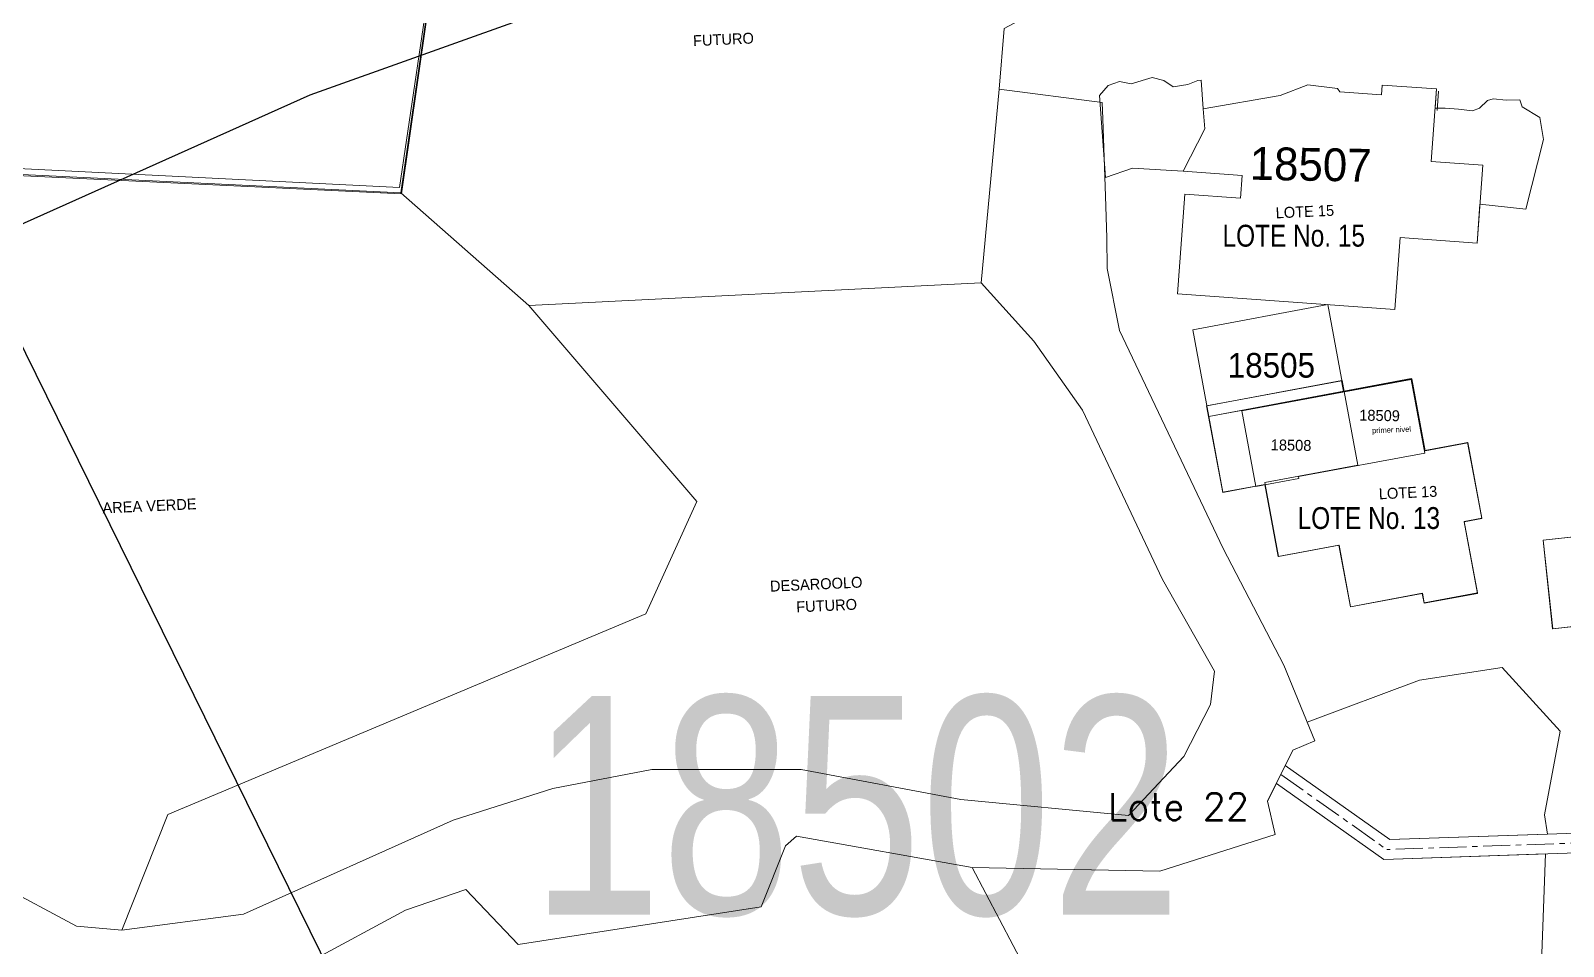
# Model space of a CAD drawing. Header units: inches. Extents: x 610851 to 630254, y 1234683 to 1264905.
# Drawn here: x 623685 to 623825.4, y 1244412.5 to 1244496.3 of the extents above; entities that cross this region are included whole.
import ezdxf
from ezdxf.enums import TextEntityAlignment as Align

# ---------------------------------------------------------------- set-up
doc = ezdxf.new("R2010")
doc.units = ezdxf.units.IN
doc.header["$MEASUREMENT"] = 0
doc.linetypes.add('CENTER', pattern=[20, 12.5, -2.5, 2.5, -2.5])
for name, color, linetype, lineweight in [('Areas Administrativas', 7, 'Continuous', 0), ('Level 2', 7, 'Continuous', 0), ('Level 20', 7, 'Continuous', 0), ('Level 51', 7, 'Continuous', 0), ('Level 7', 7, 'Continuous', 0), ('Lotes de fase II', 7, 'Continuous', 0), ('Poligono', 7, 'Continuous', 0)]:
    doc.layers.add(name, color=color, linetype=linetype, lineweight=lineweight)
doc.styles.add('ARIAL', font='arial.ttf', dxfattribs={"height": 0.225})
doc.styles.add('style2', font='romans.shx')
doc.styles.add('Styledgn000', font='dgn000.shx')
doc.styles.add('Styledgn003', font='dgn003.shx')
doc.styles.add('Working', font='dgn001.shx', dxfattribs={"height": 2.7432})

msp = doc.modelspace()

# ---------------------------------------------------------------- linework, layer by layer
at = {"layer": 'Areas Administrativas', "color": 6, "linetype": 'Continuous', "lineweight": 30, "flags": 128}
msp.add_lwpolyline([(624054.57282, 1244512.74341), (623927.36016, 1244622.51528), (623852.23171, 1244587.29013), (623866.0761, 1244555.34153), (623785.13966, 1244517.00322), (623710.59294, 1244490.37939), (623679.70929, 1244476.535), (623751.06116, 1244331.70136), (623643.50089, 1244284.84342), (623584.92846, 1244470.14528), (623548.73104, 1244573.18669), (623463.5238, 1244531.91256), (623450.74436, 1244312.53221), (623548.72005, 1244286.97333)], dxfattribs=at)
at = {"layer": 'Level 2', "color": 6, "linetype": 'Continuous', "lineweight": 0, "flags": 128}
for points in [[(623722.74531, 1244507.47717), (623718.99029, 1244481.34277), (623626.78027, 1244485.74466)], [(623722.74531, 1244507.47717), (623718.99029, 1244481.34277), (623626.78027, 1244485.74466)], [(623722.74531, 1244507.47717), (623718.99029, 1244481.34277), (623626.78027, 1244485.74466)], [(623790.04983, 1244472.17353), (623809.94926, 1244470.75383), (623810.41921, 1244477.3371), (623817.47365, 1244476.83362), (623817.72805, 1244480.39986), (623821.93449, 1244479.92978), (623823.53526, 1244486.31592), (623823.22524, 1244488.32144), (623821.60647, 1244489.29761), (623821.38053, 1244489.93052), (623820.11502, 1244489.92537), (623818.92522, 1244490.02212), (623818.40658, 1244489.86939), (623817.70013, 1244489.19406), (623817.04615, 1244488.95098), (623815.77285, 1244489.09044), (623814.55776, 1244489.1723), (623813.62251, 1244489.17686), (623813.74788, 1244490.93767), (623808.78573, 1244491.29181), (623808.72141, 1244490.39335), (623804.89481, 1244490.66646), (623804.68031, 1244490.97299), (623801.97818, 1244491.31663), (623799.44753, 1244490.33884), (623792.39561, 1244489.10402), (623792.21482, 1244491.73533), (623791.90881, 1244491.71433), (623790.98109, 1244491.35727), (623789.65032, 1244491.14352), (623788.7834, 1244491.71638), (623787.72224, 1244491.98921), (623785.80149, 1244491.41508), (623784.72488, 1244491.61492), (623783.67965, 1244491.25596), (623782.88075, 1244490.32492), (623783.45876, 1244482.82658), (623785.91225, 1244483.69444), (623790.55003, 1244483.41047), (623795.96539, 1244483.02462), (623795.81644, 1244480.93909), (623790.70133, 1244481.30353), (623790.04983, 1244472.17353)], [(623790.04983, 1244472.17353), (623809.94926, 1244470.75383), (623810.41921, 1244477.3371), (623817.47365, 1244476.83362), (623817.72805, 1244480.39986), (623821.93449, 1244479.92978), (623823.53526, 1244486.31592), (623823.22524, 1244488.32144), (623821.60647, 1244489.29761), (623821.38053, 1244489.93052), (623820.11502, 1244489.92537), (623818.92522, 1244490.02212), (623818.40658, 1244489.86939), (623817.70013, 1244489.19406), (623817.04615, 1244488.95098), (623815.77285, 1244489.09044), (623814.55776, 1244489.1723), (623813.62251, 1244489.17686), (623813.74788, 1244490.93767), (623808.78573, 1244491.29181), (623808.72141, 1244490.39335), (623804.89481, 1244490.66646), (623804.68031, 1244490.97299), (623801.97818, 1244491.31663), (623799.44753, 1244490.33884), (623792.39561, 1244489.10402), (623792.21482, 1244491.73533), (623791.90881, 1244491.71433), (623790.98109, 1244491.35727), (623789.65032, 1244491.14352), (623788.7834, 1244491.71638), (623787.72224, 1244491.98921), (623785.80149, 1244491.41508), (623784.72488, 1244491.61492), (623783.67965, 1244491.25596), (623782.88075, 1244490.32492), (623783.45876, 1244482.82658), (623785.91225, 1244483.69444), (623790.55003, 1244483.41047), (623795.96539, 1244483.02462), (623795.81644, 1244480.93909), (623790.70133, 1244481.30353), (623790.04983, 1244472.17353)], [(623790.04983, 1244472.17353), (623809.94926, 1244470.75383), (623810.41921, 1244477.3371), (623817.47365, 1244476.83362), (623817.72805, 1244480.39986), (623821.93449, 1244479.92978), (623823.53526, 1244486.31592), (623823.22524, 1244488.32144), (623821.60647, 1244489.29761), (623821.38053, 1244489.93052), (623820.11502, 1244489.92537), (623818.92522, 1244490.02212), (623818.40658, 1244489.86939), (623817.70013, 1244489.19406), (623817.04615, 1244488.95098), (623815.77285, 1244489.09044), (623814.55776, 1244489.1723), (623813.62251, 1244489.17686), (623813.74788, 1244490.93767), (623808.78573, 1244491.29181), (623808.72141, 1244490.39335), (623804.89481, 1244490.66646), (623804.68031, 1244490.97299), (623801.97818, 1244491.31663), (623799.44753, 1244490.33884), (623792.39561, 1244489.10402), (623792.21482, 1244491.73533), (623791.90881, 1244491.71433), (623790.98109, 1244491.35727), (623789.65032, 1244491.14352), (623788.7834, 1244491.71638), (623787.72224, 1244491.98921), (623785.80149, 1244491.41508), (623784.72488, 1244491.61492), (623783.67965, 1244491.25596), (623782.88075, 1244490.32492), (623783.45876, 1244482.82658), (623785.91225, 1244483.69444), (623790.55003, 1244483.41047), (623795.96539, 1244483.02462), (623795.81644, 1244480.93909), (623790.70133, 1244481.30353), (623790.04983, 1244472.17353)], [(623805.06909, 1244464.25374), (623792.7089, 1244461.93933), (623794.19027, 1244454.02802), (623798.03752, 1244454.74826), (623799.27062, 1244448.16286), (623804.82715, 1244449.20092), (623805.88478, 1244443.55263), (623812.45386, 1244444.78267), (623812.61973, 1244443.89687), (623817.50975, 1244444.81251), (623816.28389, 1244451.35158), (623817.90814, 1244451.65571), (623816.61114, 1244458.58235), (623812.67839, 1244457.84595), (623811.44528, 1244464.43148), (623805.25294, 1244463.27186), (623805.06909, 1244464.25374)], [(623805.06909, 1244464.25374), (623792.7089, 1244461.93933), (623794.19027, 1244454.02802), (623798.03752, 1244454.74826), (623799.27062, 1244448.16286), (623804.82715, 1244449.20092), (623805.88478, 1244443.55263), (623812.45386, 1244444.78267), (623812.61973, 1244443.89687), (623817.50975, 1244444.81251), (623816.28389, 1244451.35158), (623817.90814, 1244451.65571), (623816.61114, 1244458.58235), (623812.67839, 1244457.84595), (623811.44528, 1244464.43148), (623805.25294, 1244463.27186), (623805.06909, 1244464.25374)], [(623805.06909, 1244464.25374), (623792.7089, 1244461.93933), (623794.19027, 1244454.02802), (623798.03752, 1244454.74826), (623799.27062, 1244448.16286), (623804.82715, 1244449.20092), (623805.88478, 1244443.55263), (623812.45386, 1244444.78267), (623812.61973, 1244443.89687), (623817.50975, 1244444.81251), (623816.28389, 1244451.35158), (623817.90814, 1244451.65571), (623816.61114, 1244458.58235), (623812.67839, 1244457.84595), (623811.44528, 1244464.43148), (623805.25294, 1244463.27186), (623805.06909, 1244464.25374)], [(623797.22339, 1244454.56027), (623801.15659, 1244455.28837), (623801.12469, 1244455.46047), (623812.67839, 1244457.59927), (623811.42689, 1244464.35937), (623795.94009, 1244461.49247), (623797.22339, 1244454.56027)], [(623797.22339, 1244454.56027), (623801.15659, 1244455.28837), (623801.12469, 1244455.46047), (623812.67839, 1244457.59927), (623811.42689, 1244464.35937), (623795.94009, 1244461.49247), (623797.22339, 1244454.56027)], [(623797.22339, 1244454.56027), (623801.15659, 1244455.28837), (623801.12469, 1244455.46047), (623812.67839, 1244457.59927), (623811.42689, 1244464.35937), (623795.94009, 1244461.49247), (623797.22339, 1244454.56027)], [(623805.28385, 1244463.25952), (623792.91905, 1244460.97052), (623794.20233, 1244454.03844), (623798.05102, 1244454.75093), (623798.01917, 1244454.923), (623806.53539, 1244456.49955), (623805.28385, 1244463.25952)], [(623805.28385, 1244463.25952), (623792.91905, 1244460.97052), (623794.20233, 1244454.03844), (623798.05102, 1244454.75093), (623798.01917, 1244454.923), (623806.53539, 1244456.49955), (623805.28385, 1244463.25952)], [(623805.28385, 1244463.25952), (623792.91905, 1244460.97052), (623794.20233, 1244454.03844), (623798.05102, 1244454.75093), (623798.01917, 1244454.923), (623806.53539, 1244456.49955), (623805.28385, 1244463.25952)]]:
    msp.add_lwpolyline(points, dxfattribs=at)
at = {"layer": 'Level 2', "color": 2, "lineweight": 0, "true_color": 0xf0f000, "flags": 128}
msp.add_lwpolyline([(623805.8753, 1244443.53906), (623812.44438, 1244444.7691), (623812.61025, 1244443.88329), (623817.50026, 1244444.79893), (623816.27441, 1244451.338), (623817.89866, 1244451.64214), (623816.60166, 1244458.56878), (623812.66891, 1244457.83238), (623811.4358, 1244464.4179), (623805.24346, 1244463.25829), (623805.0596, 1244464.24016), (623792.69942, 1244461.92575), (623794.18079, 1244454.01445), (623798.02804, 1244454.73468), (623799.26114, 1244448.14928), (623804.81767, 1244449.18734), (623805.8753, 1244443.53906)], dxfattribs=at)
msp.add_lwpolyline([(623805.8753, 1244443.53906), (623812.44438, 1244444.7691), (623812.61025, 1244443.88329), (623817.50026, 1244444.79893), (623816.27441, 1244451.338), (623817.89866, 1244451.64214), (623816.60166, 1244458.56878), (623812.66891, 1244457.83238), (623811.4358, 1244464.4179), (623805.24346, 1244463.25829), (623805.0596, 1244464.24016), (623792.69942, 1244461.92575), (623794.18079, 1244454.01445), (623798.02804, 1244454.73468), (623799.26114, 1244448.14928), (623804.81767, 1244449.18734), (623805.8753, 1244443.53906)], dxfattribs=at)
msp.add_lwpolyline([(623805.8753, 1244443.53906), (623812.44438, 1244444.7691), (623812.61025, 1244443.88329), (623817.50026, 1244444.79893), (623816.27441, 1244451.338), (623817.89866, 1244451.64214), (623816.60166, 1244458.56878), (623812.66891, 1244457.83238), (623811.4358, 1244464.4179), (623805.24346, 1244463.25829), (623805.0596, 1244464.24016), (623792.69942, 1244461.92575), (623794.18079, 1244454.01445), (623798.02804, 1244454.73468), (623799.26114, 1244448.14928), (623804.81767, 1244449.18734), (623805.8753, 1244443.53906)], dxfattribs=at)
at = {"layer": 'Level 20', "color": 2, "lineweight": 0, "true_color": 0xf0f000}
for p, q in [((623773.71901, 1244490.90409), (623772.05582, 1244473.19757)), ((623773.71901, 1244490.90409), (623772.05582, 1244473.19757)), ((623773.71901, 1244490.90409), (623772.05582, 1244473.19757)), ((623783.13857, 1244489.70234), (623773.71901, 1244490.90409)), ((623783.13857, 1244489.70234), (623773.71901, 1244490.90409)), ((623783.13857, 1244489.70234), (623773.71901, 1244490.90409)), ((623783.1901, 1244488.19997), (623783.13857, 1244489.70234)), ((623783.1901, 1244488.19997), (623783.13857, 1244489.70234)), ((623783.1901, 1244488.19997), (623783.13857, 1244489.70234)), ((623783.43221, 1244481.14058), (623783.1901, 1244488.19997)), ((623783.43221, 1244481.14058), (623783.1901, 1244488.19997)), ((623783.43221, 1244481.14058), (623783.1901, 1244488.19997)), ((623783.56327, 1244477.31904), (623783.43221, 1244481.14058)), ((623783.56327, 1244477.31904), (623783.43221, 1244481.14058)), ((623783.56327, 1244477.31904), (623783.43221, 1244481.14058)), ((623783.59008, 1244474.5215), (623783.56327, 1244477.31904)), ((623783.59008, 1244474.5215), (623783.56327, 1244477.31904)), ((623783.59008, 1244474.5215), (623783.56327, 1244477.31904)), ((623772.05582, 1244473.19757), (623776.86869, 1244467.85461)), ((623772.05582, 1244473.19757), (623776.86869, 1244467.85461)), ((623772.05582, 1244473.19757), (623776.86869, 1244467.85461)), ((623784.7187, 1244468.83558), (623783.59008, 1244474.5215)), ((623784.7187, 1244468.83558), (623783.59008, 1244474.5215)), ((623784.7187, 1244468.83558), (623783.59008, 1244474.5215)), ((623776.86869, 1244467.85461), (623781.33526, 1244461.55184)), ((623776.86869, 1244467.85461), (623781.33526, 1244461.55184)), ((623776.86869, 1244467.85461), (623781.33526, 1244461.55184)), ((623794.21977, 1244448.87725), (623784.7187, 1244468.83558)), ((623794.21977, 1244448.87725), (623784.7187, 1244468.83558)), ((623794.21977, 1244448.87725), (623784.7187, 1244468.83558)), ((623781.33526, 1244461.55184), (623788.66499, 1244446.04095)), ((623781.33526, 1244461.55184), (623788.66499, 1244446.04095)), ((623781.33526, 1244461.55184), (623788.66499, 1244446.04095)), ((623799.78612, 1244438.19858), (623794.21977, 1244448.87725)), ((623799.78612, 1244438.19858), (623794.21977, 1244448.87725)), ((623799.78612, 1244438.19858), (623794.21977, 1244448.87725)), ((623788.66499, 1244446.04095), (623793.41847, 1244437.64877)), ((623788.66499, 1244446.04095), (623793.41847, 1244437.64877)), ((623788.66499, 1244446.04095), (623793.41847, 1244437.64877)), ((623802.60247, 1244431.28043), (623799.78612, 1244438.19858)), ((623802.60247, 1244431.28043), (623799.78612, 1244438.19858)), ((623802.60247, 1244431.28043), (623799.78612, 1244438.19858)), ((623793.41847, 1244437.64877), (623793.05291, 1244434.61182)), ((623793.41847, 1244437.64877), (623793.05291, 1244434.61182)), ((623793.41847, 1244437.64877), (623793.05291, 1244434.61182)), ((623793.05291, 1244434.61182), (623790.61159, 1244429.851)), ((623793.05291, 1244434.61182), (623790.61159, 1244429.851)), ((623793.05291, 1244434.61182), (623790.61159, 1244429.851)), ((623800.59511, 1244430.42788), (623802.60247, 1244431.28043)), ((623800.59511, 1244430.42788), (623802.60247, 1244431.28043)), ((623800.59511, 1244430.42788), (623802.60247, 1244431.28043)), ((623790.61159, 1244429.851), (623785.56555, 1244424.44919)), ((623790.61159, 1244429.851), (623785.56555, 1244424.44919)), ((623790.61159, 1244429.851), (623785.56555, 1244424.44919)), ((623798.27867, 1244425.75182), (623800.59511, 1244430.42788)), ((623798.27867, 1244425.75182), (623800.59511, 1244430.42788)), ((623798.27867, 1244425.75182), (623800.59511, 1244430.42788)), ((623741.90658, 1244428.6675), (623732.85795, 1244426.91436)), ((623741.90658, 1244428.6675), (623732.85795, 1244426.91436)), ((623741.90658, 1244428.6675), (623732.85795, 1244426.91436)), ((623755.58299, 1244428.64312), (623741.90658, 1244428.6675)), ((623755.58299, 1244428.64312), (623741.90658, 1244428.6675)), ((623755.58299, 1244428.64312), (623741.90658, 1244428.6675)), ((623770.20528, 1244425.9106), (623755.58299, 1244428.64312)), ((623770.20528, 1244425.9106), (623755.58299, 1244428.64312)), ((623770.20528, 1244425.9106), (623755.58299, 1244428.64312)), ((623732.85795, 1244426.91436), (623723.72035, 1244424.02159)), ((623732.85795, 1244426.91436), (623723.72035, 1244424.02159)), ((623732.85795, 1244426.91436), (623723.72035, 1244424.02159)), ((623785.56555, 1244424.44919), (623770.20528, 1244425.9106)), ((623785.56555, 1244424.44919), (623770.20528, 1244425.9106)), ((623785.56555, 1244424.44919), (623770.20528, 1244425.9106)), ((623798.97068, 1244422.713), (623798.27867, 1244425.75182)), ((623798.97068, 1244422.713), (623798.27867, 1244425.75182)), ((623798.97068, 1244422.713), (623798.27867, 1244425.75182)), ((623723.72035, 1244424.02159), (623704.51916, 1244415.41404)), ((623723.72035, 1244424.02159), (623704.51916, 1244415.41404)), ((623723.72035, 1244424.02159), (623704.51916, 1244415.41404)), ((623788.41619, 1244419.33729), (623798.97068, 1244422.713)), ((623788.41619, 1244419.33729), (623798.97068, 1244422.713)), ((623788.41619, 1244419.33729), (623798.97068, 1244422.713)), ((623751.93293, 1244416.07635), (623754.13939, 1244421.67782)), ((623751.93293, 1244416.07635), (623754.13939, 1244421.67782)), ((623751.93293, 1244416.07635), (623754.13939, 1244421.67782)), ((623754.13939, 1244421.67782), (623755.15219, 1244422.53852)), ((623754.13939, 1244421.67782), (623755.15219, 1244422.53852)), ((623754.13939, 1244421.67782), (623755.15219, 1244422.53852)), ((623755.15219, 1244422.53852), (623771.2317, 1244419.68221)), ((623755.15219, 1244422.53852), (623771.2317, 1244419.68221)), ((623755.15219, 1244422.53852), (623771.2317, 1244419.68221)), ((623680.52616, 1244418.95883), (623689.24367, 1244414.30861)), ((623680.52616, 1244418.95883), (623689.24367, 1244414.30861)), ((623680.52616, 1244418.95883), (623689.24367, 1244414.30861)), ((623771.2317, 1244419.68221), (623788.41619, 1244419.33729)), ((623771.2317, 1244419.68221), (623788.41619, 1244419.33729)), ((623771.2317, 1244419.68221), (623788.41619, 1244419.33729)), ((623719.34579, 1244415.7695), (623724.88943, 1244417.68301)), ((623719.34579, 1244415.7695), (623724.88943, 1244417.68301)), ((623719.34579, 1244415.7695), (623724.88943, 1244417.68301)), ((623724.88943, 1244417.68301), (623729.68485, 1244412.62553)), ((623724.88943, 1244417.68301), (623729.68485, 1244412.62553)), ((623724.88943, 1244417.68301), (623729.68485, 1244412.62553)), ((623710.54012, 1244411.03029), (623719.34579, 1244415.7695)), ((623710.54012, 1244411.03029), (623719.34579, 1244415.7695)), ((623710.54012, 1244411.03029), (623719.34579, 1244415.7695)), ((623729.68485, 1244412.62553), (623751.93293, 1244416.07635)), ((623729.68485, 1244412.62553), (623751.93293, 1244416.07635)), ((623729.68485, 1244412.62553), (623751.93293, 1244416.07635)), ((623689.24367, 1244414.30861), (623693.39736, 1244413.94843)), ((623689.24367, 1244414.30861), (623693.39736, 1244413.94843)), ((623689.24367, 1244414.30861), (623693.39736, 1244413.94843)), ((623704.51916, 1244415.41404), (623693.39736, 1244413.94843)), ((623704.51916, 1244415.41404), (623693.39736, 1244413.94843)), ((623704.51916, 1244415.41404), (623693.39736, 1244413.94843))]:
    msp.add_line(p, q, dxfattribs=at)
at = {"layer": 'Level 20', "color": 2, "linetype": 'Continuous', "lineweight": 0, "ltscale": 0.2, "true_color": 0xf0f000}
for p, q in [((623799.89485, 1244429.0143), (623809.47855, 1244422.2389)), ((623799.89485, 1244429.0143), (623809.47855, 1244422.2389)), ((623799.89485, 1244429.0143), (623809.47855, 1244422.2389)), ((623799.08607, 1244427.38168), (623808.93477, 1244420.41893)), ((623799.08607, 1244427.38168), (623808.93477, 1244420.41893)), ((623799.08607, 1244427.38168), (623808.93477, 1244420.41893)), ((623830.87212, 1244422.98167), (623809.47855, 1244422.2389)), ((623830.87212, 1244422.98167), (623809.47855, 1244422.2389)), ((623830.87212, 1244422.98167), (623809.47855, 1244422.2389)), ((623829.02405, 1244421.11642), (623808.93477, 1244420.41893)), ((623829.02405, 1244421.11642), (623808.93477, 1244420.41893)), ((623829.02405, 1244421.11642), (623808.93477, 1244420.41893))]:
    msp.add_line(p, q, dxfattribs=at)
at = {"layer": 'Level 20', "color": 2, "linetype": 'CENTER', "lineweight": 0, "ltscale": 0.2, "true_color": 0xf0f000}
for p in [(623799.49046, 1244428.19799), (623799.49046, 1244428.19799), (623799.49046, 1244428.19799), (623852.49008, 1244422.83169), (623852.49008, 1244422.83169), (623852.49008, 1244422.83169)]:
    msp.add_line(p, (623809.20666, 1244421.32892), dxfattribs=at)
at = {"layer": 'Level 20', "color": 2, "lineweight": 0, "true_color": 0xf0f000, "flags": 128}
for points in [[(623730.65035, 1244471.13091), (623772.05582, 1244473.19757), (623773.71901, 1244490.90409), (623774.17181, 1244496.4576), (623784.63579, 1244502.07334), (623787.6935, 1244515.87687), (623744.94262, 1244514.74249), (623722.70951, 1244507.561), (623718.94218, 1244481.4293), (623730.65035, 1244471.13091)], [(623730.65035, 1244471.13091), (623772.05582, 1244473.19757), (623773.71901, 1244490.90409), (623774.17181, 1244496.4576), (623784.63579, 1244502.07334), (623787.6935, 1244515.87687), (623744.94262, 1244514.74249), (623722.70951, 1244507.561), (623718.94218, 1244481.4293), (623730.65035, 1244471.13091)], [(623730.65035, 1244471.13091), (623772.05582, 1244473.19757), (623773.71901, 1244490.90409), (623774.17181, 1244496.4576), (623784.63579, 1244502.07334), (623787.6935, 1244515.87687), (623744.94262, 1244514.74249), (623722.70951, 1244507.561), (623718.94218, 1244481.4293), (623730.65035, 1244471.13091)], [(623813.80234, 1244488.97997), (623813.92431, 1244490.74107)], [(623813.80234, 1244488.97997), (623813.92431, 1244490.74107)], [(623813.80234, 1244488.97997), (623813.92431, 1244490.74107)], [(623790.74186, 1244483.16678), (623790.74197, 1244483.16677)], [(623790.74186, 1244483.16678), (623790.74197, 1244483.16677)], [(623790.74186, 1244483.16678), (623790.74197, 1244483.16677)], [(623693.39736, 1244413.94843), (623704.51916, 1244415.41404), (623723.72035, 1244424.02159), (623732.85795, 1244426.91436), (623741.90658, 1244428.6675), (623755.58299, 1244428.64312), (623770.20528, 1244425.9106), (623785.56555, 1244424.44919), (623790.61159, 1244429.851), (623793.05291, 1244434.61182), (623793.41847, 1244437.64877), (623788.66499, 1244446.04095), (623781.33526, 1244461.55184), (623776.86869, 1244467.85461), (623772.05582, 1244473.19757), (623730.65035, 1244471.13091), (623746.02476, 1244453.17335), (623741.36142, 1244442.90542), (623697.57934, 1244424.54811), (623693.39736, 1244413.94843)], [(623693.39736, 1244413.94843), (623704.51916, 1244415.41404), (623723.72035, 1244424.02159), (623732.85795, 1244426.91436), (623741.90658, 1244428.6675), (623755.58299, 1244428.64312), (623770.20528, 1244425.9106), (623785.56555, 1244424.44919), (623790.61159, 1244429.851), (623793.05291, 1244434.61182), (623793.41847, 1244437.64877), (623788.66499, 1244446.04095), (623781.33526, 1244461.55184), (623776.86869, 1244467.85461), (623772.05582, 1244473.19757), (623730.65035, 1244471.13091), (623746.02476, 1244453.17335), (623741.36142, 1244442.90542), (623697.57934, 1244424.54811), (623693.39736, 1244413.94843)], [(623693.39736, 1244413.94843), (623704.51916, 1244415.41404), (623723.72035, 1244424.02159), (623732.85795, 1244426.91436), (623741.90658, 1244428.6675), (623755.58299, 1244428.64312), (623770.20528, 1244425.9106), (623785.56555, 1244424.44919), (623790.61159, 1244429.851), (623793.05291, 1244434.61182), (623793.41847, 1244437.64877), (623788.66499, 1244446.04095), (623781.33526, 1244461.55184), (623776.86869, 1244467.85461), (623772.05582, 1244473.19757), (623730.65035, 1244471.13091), (623746.02476, 1244453.17335), (623741.36142, 1244442.90542), (623697.57934, 1244424.54811), (623693.39736, 1244413.94843)], [(623835.37928, 1244430.24812), (623841.99021, 1244430.97847), (623842.08919, 1244430.08264), (623847.03411, 1244430.62895), (623846.30387, 1244437.23876), (623847.94351, 1244437.41991), (623847.16935, 1244444.42727), (623843.19354, 1244443.98804), (623842.45782, 1244450.64752), (623841.66291, 1244450.55962), (623841.54466, 1244451.62911), (623823.50425, 1244449.63638), (623824.3992, 1244441.53561), (623828.36489, 1244441.97407), (623829.09754, 1244435.3376), (623834.74874, 1244435.96128), (623835.37928, 1244430.24812)], [(623835.37928, 1244430.24812), (623841.99021, 1244430.97847), (623842.08919, 1244430.08264), (623847.03411, 1244430.62895), (623846.30387, 1244437.23876), (623847.94351, 1244437.41991), (623847.16935, 1244444.42727), (623843.19354, 1244443.98804), (623842.45782, 1244450.64752), (623841.66291, 1244450.55962), (623841.54466, 1244451.62911), (623823.50425, 1244449.63638), (623824.3992, 1244441.53561), (623828.36489, 1244441.97407), (623829.09754, 1244435.3376), (623834.74874, 1244435.96128), (623835.37928, 1244430.24812)], [(623835.37928, 1244430.24812), (623841.99021, 1244430.97847), (623842.08919, 1244430.08264), (623847.03411, 1244430.62895), (623846.30387, 1244437.23876), (623847.94351, 1244437.41991), (623847.16935, 1244444.42727), (623843.19354, 1244443.98804), (623842.45782, 1244450.64752), (623841.66291, 1244450.55962), (623841.54466, 1244451.62911), (623823.50425, 1244449.63638), (623824.3992, 1244441.53561), (623828.36489, 1244441.97407), (623829.09754, 1244435.3376), (623834.74874, 1244435.96128), (623835.37928, 1244430.24812)], [(623799.89485, 1244429.0143), (623809.47855, 1244422.2389), (623823.90579, 1244422.7398), (623823.64446, 1244424.49354), (623825.06083, 1244432.16352), (623819.76189, 1244437.9912), (623812.1843, 1244436.83604), (623801.91248, 1244432.97535), (623802.60247, 1244431.28043), (623800.59511, 1244430.42788), (623799.89485, 1244429.0143)], [(623799.89485, 1244429.0143), (623809.47855, 1244422.2389), (623823.90579, 1244422.7398), (623823.64446, 1244424.49354), (623825.06083, 1244432.16352), (623819.76189, 1244437.9912), (623812.1843, 1244436.83604), (623801.91248, 1244432.97535), (623802.60247, 1244431.28043), (623800.59511, 1244430.42788), (623799.89485, 1244429.0143)], [(623799.89485, 1244429.0143), (623809.47855, 1244422.2389), (623823.90579, 1244422.7398), (623823.64446, 1244424.49354), (623825.06083, 1244432.16352), (623819.76189, 1244437.9912), (623812.1843, 1244436.83604), (623801.91248, 1244432.97535), (623802.60247, 1244431.28043), (623800.59511, 1244430.42788), (623799.89485, 1244429.0143)], [(623787.23383, 1244373.88865), (623804.26052, 1244377.32263), (623808.39018, 1244376.30646), (623811.74218, 1244378.80278), (623814.00256, 1244381.84914), (623816.86795, 1244386.93336), (623818.51908, 1244389.18958), (623820.878, 1244390.69033), (623822.64078, 1244391.05297), (623823.72426, 1244420.93242), (623808.93477, 1244420.41893), (623799.08607, 1244427.38168), (623798.27867, 1244425.75182), (623798.97068, 1244422.713), (623788.41619, 1244419.33729), (623771.2317, 1244419.68221), (623782.51261, 1244398.26545), (623783.42635, 1244395.74895), (623787.23383, 1244373.88865)], [(623787.23383, 1244373.88865), (623804.26052, 1244377.32263), (623808.39018, 1244376.30646), (623811.74218, 1244378.80278), (623814.00256, 1244381.84914), (623816.86795, 1244386.93336), (623818.51908, 1244389.18958), (623820.878, 1244390.69033), (623822.64078, 1244391.05297), (623823.72426, 1244420.93242), (623808.93477, 1244420.41893), (623799.08607, 1244427.38168), (623798.27867, 1244425.75182), (623798.97068, 1244422.713), (623788.41619, 1244419.33729), (623771.2317, 1244419.68221), (623782.51261, 1244398.26545), (623783.42635, 1244395.74895), (623787.23383, 1244373.88865)], [(623787.23383, 1244373.88865), (623804.26052, 1244377.32263), (623808.39018, 1244376.30646), (623811.74218, 1244378.80278), (623814.00256, 1244381.84914), (623816.86795, 1244386.93336), (623818.51908, 1244389.18958), (623820.878, 1244390.69033), (623822.64078, 1244391.05297), (623823.72426, 1244420.93242), (623808.93477, 1244420.41893), (623799.08607, 1244427.38168), (623798.27867, 1244425.75182), (623798.97068, 1244422.713), (623788.41619, 1244419.33729), (623771.2317, 1244419.68221), (623782.51261, 1244398.26545), (623783.42635, 1244395.74895), (623787.23383, 1244373.88865)]]:
    msp.add_lwpolyline(points, dxfattribs=at)
at = {"layer": 'Level 20', "color": 2, "linetype": 'Continuous', "lineweight": 0, "ltscale": 0.1, "true_color": 0xf0f000, "flags": 128}
msp.add_lwpolyline([(623722.70951, 1244507.561), (623718.94218, 1244481.4293), (623626.7351, 1244485.87193)], dxfattribs=at)
msp.add_lwpolyline([(623722.70951, 1244507.561), (623718.94218, 1244481.4293), (623626.7351, 1244485.87193)], dxfattribs=at)
msp.add_lwpolyline([(623722.70951, 1244507.561), (623718.94218, 1244481.4293), (623626.7351, 1244485.87193)], dxfattribs=at)
at = {"layer": 'Level 20', "color": 2, "lineweight": 0, "true_color": 0xf0f000}
for points in [[(623750.46843, 1244415.8747), (623750.46843, 1244415.87483), (623750.46843, 1244415.87496), (623750.46842, 1244415.87508)], [(623750.46843, 1244415.8747), (623750.46843, 1244415.87483), (623750.46843, 1244415.87496), (623750.46842, 1244415.87508)], [(623750.46843, 1244415.8747), (623750.46843, 1244415.87483), (623750.46843, 1244415.87496), (623750.46842, 1244415.87508)], [(623750.7186, 1244415.88282), (623750.71853, 1244415.89511), (623750.71874, 1244415.90672), (623750.71931, 1244415.91796)], [(623750.7186, 1244415.88282), (623750.71853, 1244415.89511), (623750.71874, 1244415.90672), (623750.71931, 1244415.91796)], [(623750.7186, 1244415.88282), (623750.71853, 1244415.89511), (623750.71874, 1244415.90672), (623750.71931, 1244415.91796)]]:
    msp.add_open_spline(points, degree=3, dxfattribs=at)
at = {"layer": 'Level 51', "color": 6, "linetype": 'Continuous', "lineweight": 0, "flags": 128}
msp.add_lwpolyline([(623805.27839, 1244463.28941), (623803.7945, 1244471.20005), (623791.43507, 1244468.88164), (623792.91905, 1244460.97052), (623805.27839, 1244463.28941)], dxfattribs=at)
msp.add_lwpolyline([(623805.27839, 1244463.28941), (623803.7945, 1244471.20005), (623791.43507, 1244468.88164), (623792.91905, 1244460.97052), (623805.27839, 1244463.28941)], dxfattribs=at)
msp.add_lwpolyline([(623805.27839, 1244463.28941), (623803.7945, 1244471.20005), (623791.43507, 1244468.88164), (623792.91905, 1244460.97052), (623805.27839, 1244463.28941)], dxfattribs=at)
at = {"layer": 'Lotes de fase II', "color": 6, "ltscale": 0.1, "flags": 128}
for points in [[(623813.74809, 1244490.93771), (623808.78573, 1244491.29181), (623808.72162, 1244490.39339), (623804.89481, 1244490.66646), (623804.68041, 1244490.97299), (623801.97818, 1244491.31663), (623799.44753, 1244490.33884), (623792.39561, 1244489.10402), (623792.53483, 1244487.27542), (623790.55013, 1244483.41104), (623795.96539, 1244483.02462), (623795.81654, 1244480.93908), (623790.70133, 1244481.30353), (623790.04983, 1244472.17353), (623809.94934, 1244470.75355), (623810.41921, 1244477.3371), (623817.47365, 1244476.83362), (623817.98261, 1244483.96554), (623813.27549, 1244484.30072), (623813.74809, 1244490.93771)], [(623813.74809, 1244490.93771), (623808.78573, 1244491.29181), (623808.72162, 1244490.39339), (623804.89481, 1244490.66646), (623804.68041, 1244490.97299), (623801.97818, 1244491.31663), (623799.44753, 1244490.33884), (623792.39561, 1244489.10402), (623792.53483, 1244487.27542), (623790.55013, 1244483.41104), (623795.96539, 1244483.02462), (623795.81654, 1244480.93908), (623790.70133, 1244481.30353), (623790.04983, 1244472.17353), (623809.94934, 1244470.75355), (623810.41921, 1244477.3371), (623817.47365, 1244476.83362), (623817.98261, 1244483.96554), (623813.27549, 1244484.30072), (623813.74809, 1244490.93771)], [(623813.74809, 1244490.93771), (623808.78573, 1244491.29181), (623808.72162, 1244490.39339), (623804.89481, 1244490.66646), (623804.68041, 1244490.97299), (623801.97818, 1244491.31663), (623799.44753, 1244490.33884), (623792.39561, 1244489.10402), (623792.53483, 1244487.27542), (623790.55013, 1244483.41104), (623795.96539, 1244483.02462), (623795.81654, 1244480.93908), (623790.70133, 1244481.30353), (623790.04983, 1244472.17353), (623809.94934, 1244470.75355), (623810.41921, 1244477.3371), (623817.47365, 1244476.83362), (623817.98261, 1244483.96554), (623813.27549, 1244484.30072), (623813.74809, 1244490.93771)], [(623805.10212, 1244464.24179), (623792.73721, 1244461.95277), (623794.20233, 1244454.03844), (623798.05105, 1244454.75077), (623799.27062, 1244448.16286), (623804.82927, 1244449.1895), (623805.8753, 1244443.53906), (623812.44689, 1244444.75561), (623812.61094, 1244443.86946), (623817.50283, 1244444.77506), (623816.29041, 1244451.31663), (623817.91527, 1244451.61743), (623816.63251, 1244458.54672), (623812.69825, 1244457.8184), (623811.47867, 1244464.40644), (623805.28396, 1244463.25954), (623805.10212, 1244464.24179)], [(623805.10212, 1244464.24179), (623792.73721, 1244461.95277), (623794.20233, 1244454.03844), (623798.05105, 1244454.75077), (623799.27062, 1244448.16286), (623804.82927, 1244449.1895), (623805.8753, 1244443.53906), (623812.44689, 1244444.75561), (623812.61094, 1244443.86946), (623817.50283, 1244444.77506), (623816.29041, 1244451.31663), (623817.91527, 1244451.61743), (623816.63251, 1244458.54672), (623812.69825, 1244457.8184), (623811.47867, 1244464.40644), (623805.28396, 1244463.25954), (623805.10212, 1244464.24179)], [(623805.10212, 1244464.24179), (623792.73721, 1244461.95277), (623794.20233, 1244454.03844), (623798.05105, 1244454.75077), (623799.27062, 1244448.16286), (623804.82927, 1244449.1895), (623805.8753, 1244443.53906), (623812.44689, 1244444.75561), (623812.61094, 1244443.86946), (623817.50283, 1244444.77506), (623816.29041, 1244451.31663), (623817.91527, 1244451.61743), (623816.63251, 1244458.54672), (623812.69825, 1244457.8184), (623811.47867, 1244464.40644), (623805.28396, 1244463.25954), (623805.10212, 1244464.24179)], [(623835.33944, 1244430.22377), (623841.95185, 1244430.94055), (623842.04899, 1244430.04452), (623846.99502, 1244430.58066), (623846.27836, 1244437.19196), (623847.91837, 1244437.36974), (623847.1586, 1244444.37868), (623843.1819, 1244443.94761), (623842.45985, 1244450.60859), (623841.66477, 1244450.52233), (623841.54871, 1244451.59206), (623823.50425, 1244449.63638), (623824.38256, 1244441.53379), (623828.34915, 1244441.9641), (623829.06816, 1244435.32614), (623834.72063, 1244435.93822), (623835.33944, 1244430.22377)], [(623835.33944, 1244430.22377), (623841.95185, 1244430.94055), (623842.04899, 1244430.04452), (623846.99502, 1244430.58066), (623846.27836, 1244437.19196), (623847.91837, 1244437.36974), (623847.1586, 1244444.37868), (623843.1819, 1244443.94761), (623842.45985, 1244450.60859), (623841.66477, 1244450.52233), (623841.54871, 1244451.59206), (623823.50425, 1244449.63638), (623824.38256, 1244441.53379), (623828.34915, 1244441.9641), (623829.06816, 1244435.32614), (623834.72063, 1244435.93822), (623835.33944, 1244430.22377)], [(623835.33944, 1244430.22377), (623841.95185, 1244430.94055), (623842.04899, 1244430.04452), (623846.99502, 1244430.58066), (623846.27836, 1244437.19196), (623847.91837, 1244437.36974), (623847.1586, 1244444.37868), (623843.1819, 1244443.94761), (623842.45985, 1244450.60859), (623841.66477, 1244450.52233), (623841.54871, 1244451.59206), (623823.50425, 1244449.63638), (623824.38256, 1244441.53379), (623828.34915, 1244441.9641), (623829.06816, 1244435.32614), (623834.72063, 1244435.93822), (623835.33944, 1244430.22377)]]:
    msp.add_lwpolyline(points, dxfattribs=at)
at = {"layer": 'Poligono', "color": 6, "linetype": 'Continuous', "ltscale": 0.1}
for p, q in [((623722.63689, 1244508.02992), (623718.8159, 1244481.90601)), ((623722.63689, 1244508.02992), (623718.8159, 1244481.90601)), ((623722.63689, 1244508.02992), (623718.8159, 1244481.90601)), ((623718.8159, 1244481.90601), (623626.61814, 1244486.53801)), ((623718.8159, 1244481.90601), (623626.61814, 1244486.53801)), ((623718.8159, 1244481.90601), (623626.61814, 1244486.53801))]:
    msp.add_line(p, q, dxfattribs=at)

# ---------------------------------------------------------------- texts
at = {"layer": 'Level 2', "color": 6, "linetype": 'Continuous', "lineweight": 0, "style": 'Styledgn003'}
msp.add_text('primer nivel', height=0.5, rotation=2.4000111, dxfattribs=at).set_placement((623809.63128, 1244459.74497), align=Align.MIDDLE_CENTER)
msp.add_text('primer nivel', height=0.5, rotation=2.4000111, dxfattribs=at).set_placement((623809.63128, 1244459.74497), align=Align.MIDDLE_CENTER)
msp.add_text('primer nivel', height=0.5, rotation=2.4000111, dxfattribs=at).set_placement((623809.63128, 1244459.74497), align=Align.MIDDLE_CENTER)
at = {"layer": 'Level 20', "color": 2, "linetype": 'Continuous', "lineweight": 0, "true_color": 0xf0f000, "style": 'Styledgn000'}
for s, p in [('FUTURO', (623748.46527, 1244495.47539)), ('FUTURO', (623748.46527, 1244495.47539)), ('FUTURO', (623748.46527, 1244495.47539)), ('LOTE 15', (623801.69832, 1244479.71405)), ('LOTE 15', (623801.69832, 1244479.71405)), ('LOTE 15', (623801.69832, 1244479.71405)), ('LOTE 13', (623811.14339, 1244454.00105)), ('LOTE 13', (623811.14339, 1244454.00105)), ('LOTE 13', (623811.14339, 1244454.00105)), ('AREA VERDE     ', (623696.84008, 1244452.82262)), ('AREA VERDE     ', (623696.84008, 1244452.82262)), ('AREA VERDE     ', (623696.84008, 1244452.82262)), ('DESAROOLO ', (623757.14064, 1244445.62684)), ('DESAROOLO ', (623757.14064, 1244445.62684)), ('DESAROOLO ', (623757.14064, 1244445.62684)), ('FUTURO', (623757.90863, 1244443.65985)), ('FUTURO', (623757.90863, 1244443.65985)), ('FUTURO', (623757.90863, 1244443.65985))]:
    msp.add_text(s, height=1, rotation=2.6168758, dxfattribs=at).set_placement(p, align=Align.MIDDLE_CENTER)
at = {"layer": 'Level 7', "color": 7, "linetype": 'Continuous', "lineweight": 0, "style": 'Working'}
for s, height, p in [('18507', 3, (623796.68149, 1244485.63623)), ('18507', 3, (623796.68149, 1244485.63623)), ('18507', 3, (623796.68149, 1244485.63623)), ('18509', 1, (623806.68893, 1244461.58852)), ('18509', 1, (623806.68893, 1244461.58852)), ('18509', 1, (623806.68893, 1244461.58852)), ('18508', 1, (623798.58611, 1244458.87111)), ('18508', 1, (623798.58611, 1244458.87111)), ('18508', 1, (623798.58611, 1244458.87111))]:
    msp.add_text(s, height=height, rotation=358.9999939, dxfattribs=at).set_placement(p, align=Align.TOP_LEFT)
at = {"layer": 'Level 7', "color": 7, "linetype": 'Continuous', "lineweight": 0, "style": 'Styledgn003'}
for s, height, width, p in [('18505', 2.251885, 0.954091, (623798.63343, 1244465.64692)), ('18505', 2.251885, 0.954091, (623798.63343, 1244465.64692)), ('18505', 2.251885, 0.954091, (623798.63343, 1244465.64692)), ('18502', 19.999998, 0.8, (623760.62346, 1244425.38049)), ('18502', 19.999998, 0.8, (623760.62346, 1244425.38049)), ('18502', 19.999998, 0.8, (623760.62346, 1244425.38049))]:
    msp.add_text(s, height=height, dxfattribs=dict(at, width=width)).set_placement(p, align=Align.MIDDLE_CENTER)
at = {"layer": 'Lotes de fase II', "color": 3, "linetype": 'Continuous', "style": 'ARIAL', "width": 0.8}
for s, p in [('LOTE No. 15', (623794.15999, 1244476.50874)), ('LOTE No. 15', (623794.15999, 1244476.50874)), ('LOTE No. 15', (623794.15999, 1244476.50874)), ('LOTE No. 13', (623801.03408, 1244450.66718)), ('LOTE No. 13', (623801.03408, 1244450.66718)), ('LOTE No. 13', (623801.03408, 1244450.66718))]:
    msp.add_text(s, height=2, dxfattribs=at).set_placement(p)
at = {"layer": 'Poligono', "color": 6, "linetype": 'Continuous', "style": 'style2'}
msp.add_text('Lote 22', height=2.474667, dxfattribs=at).set_placement((623783.65039, 1244425.26538), align=Align.MIDDLE_LEFT)
msp.add_text('Lote 22', height=2.474667, dxfattribs=at).set_placement((623783.65039, 1244425.26538), align=Align.MIDDLE_LEFT)
msp.add_text('Lote 22', height=2.474667, dxfattribs=at).set_placement((623783.65039, 1244425.26538), align=Align.MIDDLE_LEFT)

doc.saveas('drawing.dxf')
